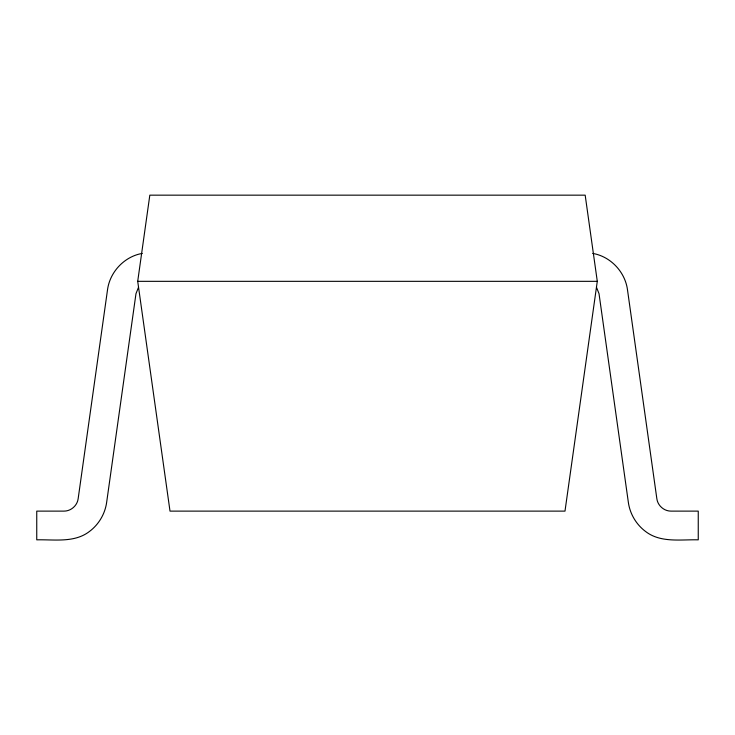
<?xml version="1.0" encoding="UTF-8"?>
<svg xmlns="http://www.w3.org/2000/svg" width="735" height="735" viewBox="0 0 735 735"><rect width="100%" height="100%" fill="white"/><g stroke="black" fill="none" stroke-linecap="round" stroke-linejoin="round"><path stroke-width="1.1" d="M137.711 281.33L149.821 195.161L585.179 195.161L597.289 281.33L564.995 511.119L170.005 511.119L137.711 281.33L597.289 281.33M138.474 287.385L135.975 293.688L106.593 502.749C104.912 514.087 98.683 524.542 89.523 531.414C74.465 543.091 54.344 539.38 36.75 539.839L36.75 511.119L63.927 511.119C70.882 511.211 77.267 505.652 78.149 498.753L107.531 289.691C109.938 271.84 124.454 256.469 142.259 253.419M592.741 253.419C610.546 256.469 625.062 271.84 627.47 289.691L656.851 498.753C657.733 505.652 664.118 511.211 671.073 511.119L698.25 511.119L698.25 539.839C680.656 539.38 660.535 543.091 645.477 531.414C636.317 524.542 630.088 514.087 628.407 502.749L599.025 293.688L596.526 287.385"/></g></svg>
